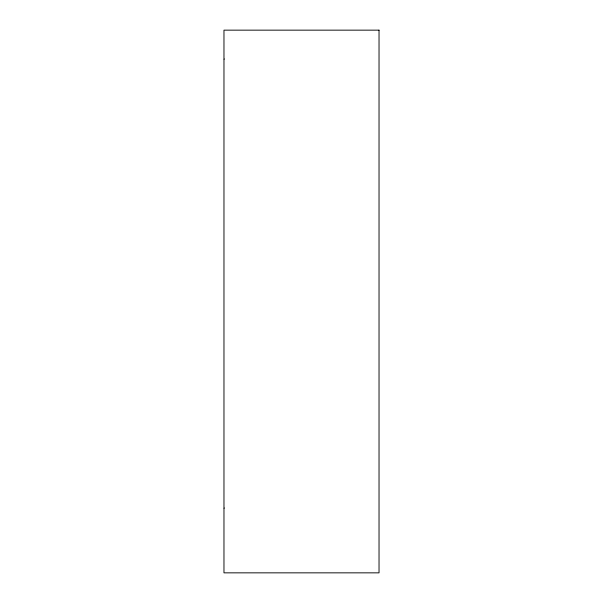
<?xml version="1.0" encoding="UTF-8"?>
<svg xmlns="http://www.w3.org/2000/svg" width="603" height="603" viewBox="0 0 603 603"><rect width="100%" height="100%" fill="white"/><g stroke="black" fill="none" stroke-linecap="round" stroke-linejoin="round"><path stroke-width="0.9" d="M379.031 30.15L223.969 30.15L223.969 59.019L224.376 59.019L223.969 59.426L223.969 508.043L224.376 508.043L223.969 508.442L223.969 572.85L379.031 572.85L379.031 30.15"/></g></svg>
